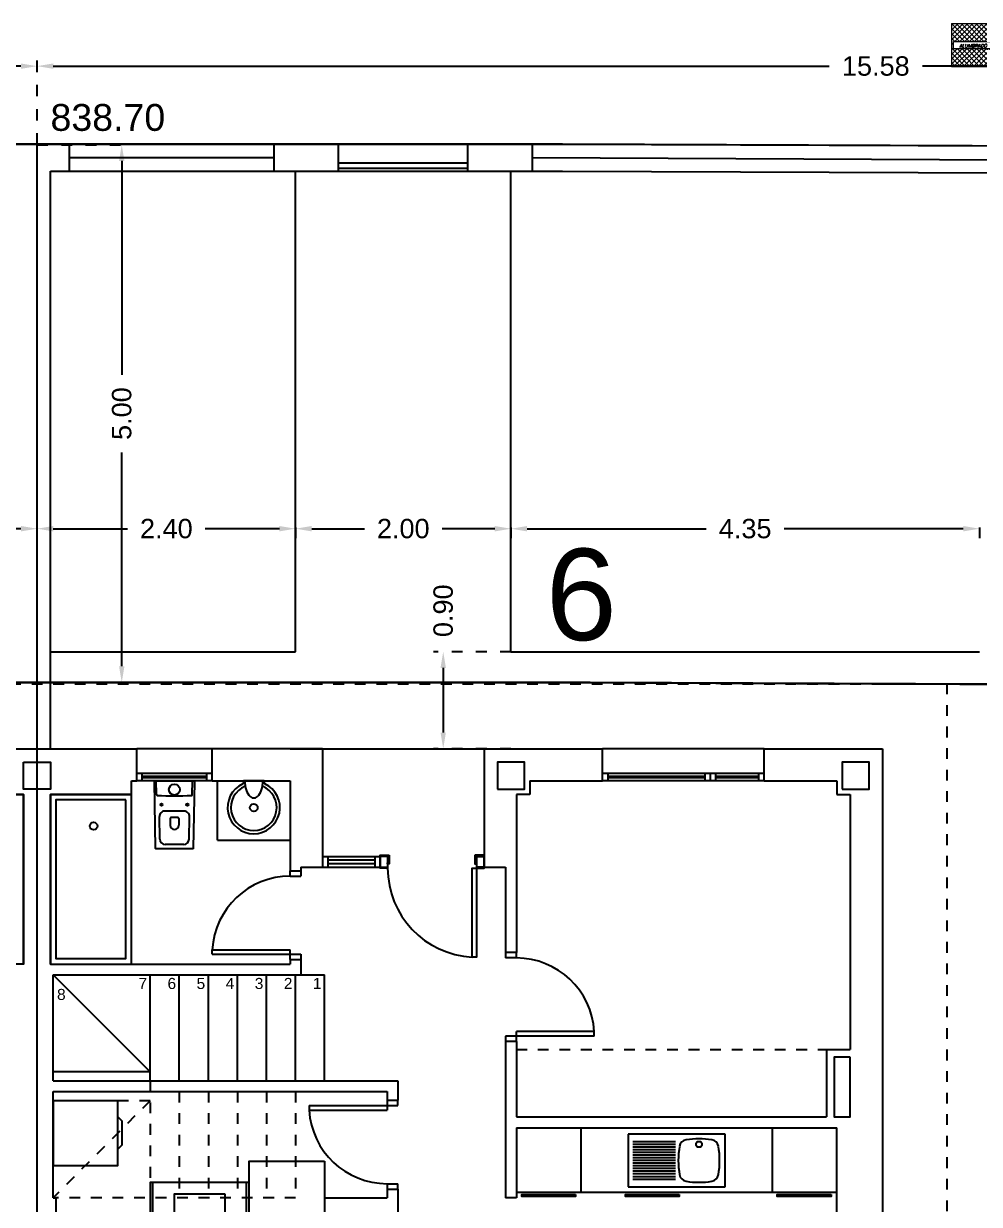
# Model space of a CAD drawing. Header units: millimetres. Extents: x 441061 to 442903, y 4515148 to 4515613.
# Drawn here: x 442499.26 to 442508.13, y 4515539.37 to 4515550.34 of the extents above; entities that cross this region are included whole.
import ezdxf
from ezdxf.enums import TextEntityAlignment as Align

# ---------------------------------------------------------------- set-up
doc = ezdxf.new("R2010")
doc.units = ezdxf.units.MM
doc.linetypes.add('PUNTOS2', pattern=[0.125, 0, -0.125])
doc.linetypes.add('RAYITAS', pattern=[0.375, 0.25, -0.125])
for name, color, linetype in [('01_cotas', 254, 'Continuous'), ('01_ejes', 10, 'Continuous'), ('01_implantación', 5, 'Continuous'), ('01_mono BAJA', 2, 'Continuous'), ('01_parcela', 7, 'Continuous'), ('01_proyección', 4, 'RAYITAS'), ('01_retranqueo', 250, 'Continuous'), ('01_textos', 7, 'Continuous'), ('01_urb interior', 4, 'Continuous')]:
    doc.layers.add(name, color=color, linetype=linetype)
doc.layers.add('01_muebles_B', color=254, linetype='Continuous', lineweight=5)
doc.styles.add('Estilo1', font='swissel.ttf')
doc.styles.add('NIEVES2', font='sanss___.ttf')
doc.styles.add('ROMANS', font='romans')
doc.dimstyles.new('DECIMAL-50', dxfattribs={"dimtxt": 0.08, "dimasz": 0.15, "dimexe": 0.09, "dimexo": 0, "dimgap": 0.09, "dimtad": 0, "dimzin": 0, "dimdsep": 46, "dimtxsty": 'ROMANS', "dimcen": 0.09, "dimclrt": 6, "dimadec": 0, "dimazin": 0, "dimtfac": 1.38, "dimtix": 1, "dimtofl": 0, "dimtmove": 2, "dimatfit": 3, "dimldrblk": 'OBLIQUE', "dimfxl": 1, "dimtolj": 1, "dimtzin": 0, "dimarcsym": 0})

# ---------------------------------------------------------------- blocks, each defined once
blk = doc.blocks.new('A$C6A825EFA')
at = {"layer": '01_mono BAJA', "color": 254}
for p, q in [((6.925, 12.5, 0), (8.775, 12.5, 0)), ((8.775, 12.2, 0), (8.775, 12.5, 0)), ((9.475, 12.5, 0), (8.775, 12.5, 0)), ((10.5, 12.5, 0), (9.475, 12.5, 0)), ((9.475, 12.2, 0), (9.475, 12.5, 0)), ((10.2, 12.5, 0), (10.5, 12.5, 0)), ((10.5, 12.5, 0), (10.5, 11.4, 0)), ((10.5, 12.5, 0), (12, 12.5, 0)), ((12, 12.5, 0), (13.1, 12.5, 0)), ((12, 12.5, 0), (12, 11.4, 0)), ((13.1, 12.2, 0), (13.1, 12.5, 0)), ((14.6, 12.5, 0), (13.1, 12.5, 0)), ((14.6, 12.5, 0), (15.7, 12.5, 0)), ((14.6, 12.2, 0), (14.6, 12.5, 0)), ((15.7, 12.5, 0), (15.7, 7.855, 0)), ((8.725, 12.075, 0), (8.725, 12.2, 0)), ((8.725, 12.2, 0), (8.775, 12.2, 0)), ((9.475, 12.27, 0), (8.775, 12.27, 0)), ((9.475, 12.2, 0), (8.775, 12.2, 0)), ((8.825, 12.2, 0), (8.825, 12.27, 0)), ((9.425, 12.242, 0), (8.825, 12.242, 0)), ((9.425, 12.228, 0), (8.825, 12.228, 0)), ((8.959, 12.073, 0), (8.957, 12.2, 0)), ((9.291, 12.073, 0), (9.293, 12.2, 0)), ((9.425, 12.2, 0), (9.425, 12.27, 0)), ((9.475, 12.2, 0), (10.2, 12.2, 0)), ((9.525, 11.65, 0), (9.525, 12.2, 0)), ((9.766, 12.198, 0), (9.767, 12.183, 0)), ((9.957, 12.2, 0), (9.768, 12.2, 0)), ((9.959, 12.198, 0), (9.958, 12.183, 0)), ((10.2, 12.2, 0), (10.2, 11.366, 0)), ((12.425, 12.2, 0), (13.1, 12.2, 0)), ((12.425, 12.2), (12.425, 12.075)), ((14.6, 12.27, 0), (13.1, 12.27, 0)), ((14.6, 12.2, 0), (13.1, 12.2, 0)), ((13.15, 12.27, 0), (13.15, 12.2, 0)), ((14.05, 12.242, 0), (13.15, 12.242, 0)), ((14.05, 12.228, 0), (13.15, 12.228, 0)), ((14.05, 12.27, 0), (14.05, 12.2, 0)), ((14.1, 12.27, 0), (14.1, 12.2, 0)), ((14.15, 12.27, 0), (14.15, 12.2, 0)), ((14.55, 12.242, 0), (14.15, 12.242, 0)), ((14.55, 12.228, 0), (14.15, 12.228, 0)), ((14.55, 12.27, 0), (14.55, 12.2, 0)), ((14.6, 12.2, 0), (15.275, 12.2, 0)), ((15.275, 12.2), (15.275, 12.075)), ((15.325, 12.2, 0), (15.325, 12.125, 0)), ((7.725, 12.075, 0), (6.975, 12.075, 0)), ((7.725, 10.5, 0), (7.725, 12.075, 0)), ((7.975, 10.5, 0), (7.975, 12.075, 0)), ((7.975, 12.075, 0), (8.725, 12.075, 0)), ((12.3, 12.075, 0), (12.3, 10.606, 0)), ((12.425, 12.075), (12.3, 12.075)), ((15.275, 12.075), (15.4, 12.075)), ((15.325, 12.125, 0), (15.4, 12.125, 0)), ((15.4, 12.075, 0), (15.4, 9.705, 0)), ((9.847, 12.043, 0), (9.878, 12.043, 0)), ((8.989, 11.659, 0), (8.985, 11.869, 0)), ((9.215, 11.92, 0), (9.035, 11.92, 0)), ((9.085, 11.85, 0), (9.085, 11.79, 0)), ((9.155, 11.86, 0), (9.095, 11.86, 0)), ((9.165, 11.85, 0), (9.165, 11.79, 0)), ((9.261, 11.659, 0), (9.265, 11.869, 0)), ((9.525, 11.65, 0), (10.2, 11.65, 0)), ((9.211, 11.61, 0), (9.039, 11.61, 0)), ((10.5, 11.5, 0), (11.035, 11.5, 0)), ((10.55, 11.5, 0), (10.55, 11.4, 0)), ((10.55, 11.467, 0), (10.985, 11.467, 0)), ((10.55, 11.433, 0), (10.985, 11.433, 0)), ((10.985, 11.5, 0), (10.985, 11.4, 0)), ((11.035, 11.5, 0), (11.035, 11.4, 0)), ((11.105, 11.43, 0), (11.105, 11.4, 0)), ((11.12, 11.5, 0), (11.12, 11.44, 0)), ((11.915, 11.5, 0), (11.915, 11.44, 0)), ((11.93, 11.43, 0), (11.93, 11.4, 0)), ((10.2, 11.366, 0), (10.3, 11.366, 0)), ((10.2, 11.316, 0), (10.2, 11.366, 0)), ((10.2, 11.316, 0), (10.3, 11.316, 0)), ((10.3, 11.4, 0), (10.5, 11.4, 0)), ((10.3, 11.4, 0), (10.3, 11.366, 0)), ((10.3, 11.366, 0), (10.3, 11.316, 0)), ((10.5, 11.4, 0), (11.035, 11.4, 0)), ((11.99, 11.4, 0), (11.93, 11.4, 0)), ((12, 11.4, 0), (12.2, 11.4, 0)), ((12.2, 11.4, 0), (12.2, 10.606, 0)), ((9.476, 10.591, 0), (9.476, 10.632, 0)), ((9.476, 10.632, 0), (10.2, 10.632, 0)), ((9.476, 10.591, 0), (10.3, 10.591, 0)), ((10.2, 10.541, 0), (10.2, 10.632, 0)), ((10.2, 10.541, 0), (10.2, 10.5, 0)), ((10.2, 10.541, 0), (10.3, 10.541, 0)), ((10.3, 10.591, 0), (10.3, 10.541, 0)), ((10.3, 10.541, 0), (10.3, 10.4, 0)), ((12.3, 10.606, 0), (12.2, 10.606, 0)), ((12.2, 10.606, 0), (12.2, 10.556, 0)), ((12.3, 10.556, 0), (12.2, 10.556, 0)), ((12.3, 10.556, 0), (12.3, 10.606, 0)), ((7.725, 10.5, 0), (5.5, 10.5, 0)), ((8.025, 10.5, 0), (10.2, 10.5, 0)), ((8, 10.4, 0), (10.3, 10.4, 0)), ((8, 9.415, 0), (8, 10.4, 0)), ((8.9, 9.5, 0), (8, 10.4, 0)), ((8.9, 9.415, 0), (8.9, 10.4, 0)), ((9.17, 9.415, 0), (9.17, 10.4, 0)), ((9.44, 9.415, 0), (9.44, 10.4, 0)), ((9.71, 9.415, 0), (9.71, 10.4, 0)), ((9.98, 9.415, 0), (9.98, 10.4, 0)), ((10.25, 9.415, 0), (10.25, 10.4, 0)), ((10.3, 10.4, 0), (10.52, 10.4, 0)), ((10.52, 9.415, 0), (10.52, 10.4, 0)), ((12.3, 9.781, 0), (12.3, 9.872, 0)), ((13.024, 9.872, 0), (12.3, 9.872, 0)), ((13.024, 9.831, 0), (13.024, 9.872, 0)), ((13.024, 9.831, 0), (12.2, 9.831, 0)), ((12.2, 9.831, 0), (12.2, 9.781, 0)), ((12.2, 9.781, 0), (12.2, 8.33, 0)), ((12.3, 9.781, 0), (12.2, 9.781, 0)), ((12.3, 9.781, 0), (12.3, 9.08, 0)), ((15.18, 9.705, 0), (15.18, 9.08, 0)), ((15.18, 9.705, 0), (15.4, 9.705, 0)), ((8.9, 9.5, 0), (8, 9.5, 0)), ((8, 9.415, 0), (11.2, 9.415, 0)), ((11.2, 9.415, 0), (11.2, 9.235, 0)), ((11.2, 9.415, 0), (11.2, 9.235, 0)), ((8, 8.33, 0), (8, 9.315, 0)), ((8, 9.315, 0), (11.1, 9.315, 0)), ((11.1, 9.315, 0), (11.1, 9.235, 0)), ((11.1, 9.315, 0), (11.1, 9.235, 0)), ((11.1, 9.235, 0), (11.2, 9.235, 0)), ((11.1, 9.235, 0), (11.1, 9.144, 0)), ((11.2, 9.185, 0), (11.2, 9.235, 0)), ((10.376, 9.185, 0), (10.376, 9.144, 0)), ((10.376, 9.185, 0), (11.2, 9.185, 0)), ((10.376, 9.144, 0), (11.1, 9.144, 0)), ((12.3, 9.08, 0), (15.18, 9.08, 0)), ((12.3, 8.98, 0), (15.275, 8.98, 0)), ((12.3, 8.98, 0), (12.3, 8.33, 0)), ((12.9, 8.98, 0), (12.9, 8.38, 0)), ((13.338, 8.92, 0), (13.338, 8.43, 0)), ((14.238, 8.92, 0), (13.338, 8.92, 0)), ((14.238, 8.43, 0), (14.238, 8.92, 0)), ((14.675, 8.98, 0), (14.675, 8.38, 0)), ((15.275, 7.855, 0), (15.275, 8.98, 0)), ((13.779, 8.85, 0), (13.383, 8.85, 0)), ((13.779, 8.825, 0), (13.383, 8.825, 0)), ((13.779, 8.8, 0), (13.383, 8.8, 0)), ((13.779, 8.775, 0), (13.383, 8.775, 0)), ((13.779, 8.75, 0), (13.383, 8.75, 0)), ((13.779, 8.725, 0), (13.383, 8.725, 0)), ((13.779, 8.7, 0), (13.383, 8.7, 0)), ((13.779, 8.675, 0), (13.383, 8.675, 0)), ((13.779, 8.65, 0), (13.383, 8.65, 0)), ((13.779, 8.625, 0), (13.383, 8.625, 0)), ((13.779, 8.6, 0), (13.383, 8.6, 0)), ((13.779, 8.575, 0), (13.383, 8.575, 0)), ((8.925, 7.995, 0), (8.925, 8.47, 0)), ((9.795, 7.995, 0), (9.795, 8.47, 0)), ((11.1, 8.46, 0), (11.1, 8.41, 0)), ((11.1, 8.46, 0), (11.2, 8.46, 0)), ((11.2, 8.41, 0), (11.2, 8.46, 0)), ((13.779, 8.55, 0), (13.383, 8.55, 0)), ((13.779, 8.525, 0), (13.383, 8.525, 0)), ((13.779, 8.5, 0), (13.383, 8.5, 0)), ((11.1, 8.41, 0), (11.1, 8.33, 0)), ((11.1, 8.41, 0), (11.2, 8.41, 0)), ((11.2, 8.41, 0), (11.2, 7.87, 0)), ((12.3, 8.38, 0), (15.275, 8.38, 0)), ((13.338, 8.43, 0), (14.238, 8.43, 0)), ((8, 8.33, 0), (8.025, 8.33, 0)), ((8, 8.33, 0), (8.025, 8.33, 0)), ((8.025, 8.33, 0), (8.025, 7.97, 0)), ((10.52, 8.33, 0), (11.1, 8.33, 0)), ((10.52, 8.33, 0), (10.52, 7.97, 0)), ((12.3, 8.33, 0), (12.2, 8.33, 0))]:
    blk.add_line(p, q, dxfattribs=at)
for points in [[(7.725, 12.375), (7.975, 12.375), (7.975, 12.125), (7.725, 12.125), (7.725, 12.375)], [(12.125, 12.125), (12.375, 12.125), (12.375, 12.375), (12.125, 12.375), (12.125, 12.125)], [(15.325, 12.125), (15.575, 12.125), (15.575, 12.375), (15.325, 12.375), (15.325, 12.125)]]:
    blk.add_lwpolyline(points, close=True, dxfattribs=at)
at = {"layer": '01_mono BAJA', "color": 254, "elevation": 0, "flags": 128}
blk.add_lwpolyline([(9.306, 12.2, -0.414214), (9.31, 12.196), (9.31, 12.195), (9.3, 11.574, -0.436396), (9.296, 11.57), (8.954, 11.57, -0.436396), (8.95, 11.574), (8.94, 12.195), (8.94, 12.196, -0.414214), (8.944, 12.2)], format="xyb", close=True, dxfattribs=at)
at = {"layer": '01_mono BAJA', "color": 254, "elevation": 0}
for points in [[(6.975, 12.075), (7.725, 12.075), (7.725, 10.5), (6.975, 10.5)], [(8.725, 12.075), (7.975, 12.075), (7.975, 10.5), (8.725, 10.5)], [(8.675, 12.025), (8.025, 12.025), (8.025, 10.55), (8.675, 10.55)], [(11.12, 11.51), (11.12, 11.5), (11.035, 11.5), (11.035, 11.51)], [(11.12, 11.44), (11.12, 11.43), (11.105, 11.43), (11.105, 11.44)], [(11.915, 11.51), (11.915, 11.5), (12, 11.5), (12, 11.51)], [(11.915, 11.44), (11.915, 11.43), (11.93, 11.43), (11.93, 11.44)], [(11.93, 11.4), (12, 11.4), (12, 11.5), (11.93, 11.5)], [(11.105, 11.4), (11.105, 11.39), (11.035, 11.39), (11.035, 11.4)], [(11.93, 11.39), (11.93, 10.565), (11.89, 10.565), (11.89, 11.39)], [(11.93, 11.4), (11.93, 11.39), (12, 11.39), (12, 11.4)], [(15.4, 9.635), (15.25, 9.635), (15.25, 9.08), (15.4, 9.08)], [(8.6, 9.23), (8, 9.23), (8, 8.63), (8.6, 8.63)], [(10.52, 8.67), (10.52, 7.97), (9.82, 7.97), (9.82, 8.67)], [(9.82, 8.47), (8.9, 8.47), (8.9, 7.97), (9.82, 7.97)], [(9.596, 8.363), (9.124, 8.363), (9.124, 8.077), (9.596, 8.077)], [(12.85, 8.36), (12.85, 8.34), (12.35, 8.34), (12.35, 8.36)], [(13.813, 8.36), (13.813, 8.34), (13.313, 8.34), (13.313, 8.36)], [(15.222, 8.36), (15.222, 8.34), (14.722, 8.34), (14.722, 8.36)]]:
    blk.add_lwpolyline(points, close=True, dxfattribs=at)
for points in [[(11.035, 11.4), (11.035, 11.5)], [(11.105, 11.5), (11.105, 11.4)], [(8.6, 8.78), (8.64, 8.82), (8.64, 9.04), (8.6, 9.08)]]:
    blk.add_lwpolyline(points, dxfattribs=at)
at = {"layer": '01_mono BAJA', "color": 254}
for centre, radius in [((9.125, 12.12, 0), 0.051), ((9.005, 11.98, 0), 0.01), ((9.245, 11.98, 0), 0.01), ((9.862, 11.953, 0), 0.036), ((8.375, 11.781, 0), 0.035), ((13.996, 8.825, 0), 0.0275)]:
    blk.add_circle(centre, radius, dxfattribs=at)
for centre, radius, start, end in [((9.862, 11.953, 0), 0.243, 114.8749, 65.1251), ((9.754, 12.184, 0), 0.0128, 300.5291, 356.214), ((9.768, 12.197, 0), 0.0027, 90, 173.3159), ((10.058, 12.197, 0), 0.279, 179.383, 196.8165), ((9.667, 12.197, 0), 0.279, 343.1835, 0.617), ((9.957, 12.197, 0), 0.0027, 6.6841, 90), ((9.971, 12.184, 0), 0.0128, 183.786, 239.4709), ((8.966, 12.073, 0), 0.007, 180.924, 266.9359), ((9.125, 15.044, 0), 2.982, 266.9359, 273.0641), ((9.284, 12.073, 0), 0.007, 273.0641, 359.076), ((9.862, 11.953, 0), 0.213, 111.9436, 67.9344), ((9.928, 12.158, 0), 0.143, 196.8165, 225.6956), ((9.797, 12.158, 0), 0.143, 314.3044, 343.1835), ((9.863, 12.091, 0), 0.0498, 225.6956, 252.0468), ((9.863, 12.091, 0), 0.0498, 287.4096, 314.3044), ((9.035, 11.87, 0), 0.05, 90, 180.924), ((9.095, 11.85, 0), 0.01, 90, 180), ((9.155, 11.85, 0), 0.01, 0, 90), ((9.215, 11.87, 0), 0.05, 359.076, 90), ((9.125, 11.79, 0), 0.04, 180, 0), ((9.039, 11.66, 0), 0.05, 180.924, 270), ((9.211, 11.66, 0), 0.05, 270, 359.076), ((10.2, 10.591, 0), 0.725, 90, 176.7242), ((11.932, 11.391, 0), 0.827, 180.0495, 267.1144), ((12.3, 9.831, 0), 0.725, 3.2758, 90), ((11.1, 9.185, 0), 0.725, 183.2758, 270), ((14.554, 8.675, 0), 0.75, 169.8852, 190.1148), ((13.889, 8.794, 0), 0.075, 99.0787, 169.8852), ((13.996, 8.127, 0), 0.75, 80.9213, 99.0787), ((14.102, 8.794, 0), 0.075, 10.1148, 80.9213), ((13.438, 8.675, 0), 0.75, 349.8852, 10.1148), ((13.889, 8.557, 0), 0.075, 190.1148, 260.9213), ((13.996, 9.223, 0), 0.75, 260.9213, 279.0787), ((14.102, 8.557, 0), 0.075, 279.0787, 349.8852)]:
    blk.add_arc(centre, radius, start, end, dxfattribs=at)
at = {"layer": '01_proyección', "color": 120, "ltscale": 0.25}
for p, q in [((12.3, 9.705, 0), (15.18, 9.705, 0)), ((8.9, 9.415, 0), (8.9, 8.33, 0)), ((8.9, 9.23, 0), (8, 9.23, 0)), ((8.9, 9.23, 0), (8, 8.33, 0)), ((9.17, 9.315, 0), (9.17, 8.33, 0)), ((9.44, 9.315, 0), (9.44, 8.33, 0)), ((9.71, 9.315, 0), (9.71, 8.33, 0)), ((9.98, 9.315, 0), (9.98, 8.33, 0)), ((10.25, 9.315, 0), (10.25, 8.33, 0)), ((10.25, 8.33, 0), (8.025, 8.33, 0))]:
    blk.add_line(p, q, dxfattribs=at)
at = {"layer": '01_proyección', "color": 120, "ltscale": 0.25, "elevation": 0}
blk.add_lwpolyline([(15.7, 7.405), (16.3, 7.405), (16.3, 13.1), (-0.6, 13.1), (-0.6, 7.405), (0, 7.405)], dxfattribs=at)
at = {"layer": '01_mono BAJA', "color": 254, "style": 'NIEVES2'}
for s, p in [('7', (8.831, 10.268, 0)), ('6', (9.101, 10.268, 0)), ('5', (9.371, 10.268, 0)), ('4', (9.641, 10.268, 0)), ('3', (9.911, 10.268, 0)), ('2', (10.181, 10.268, 0)), ('1', (10.451, 10.268, 0)), ('8', (8.075, 10.166, 0))]:
    blk.add_text(s, height=0.103, rotation=0, dxfattribs=at).set_placement(p, align=Align.CENTER)
blk = doc.blocks.new('AL')
h = blk.add_hatch()
h.set_pattern_fill('ANSI37', color=256, scale=0.01)
h.set_pattern_definition([(45.00000001175, (-280056.487906, -4524533.842966), (-0.02245064030728, 0.02245064029807), []), (135.00000001175, (-280056.487906, -4524533.842966), (-0.02245064029807, -0.02245064030728), [])])
h.paths.add_polyline_path([(0.2, 0.2), (-0.2, 0.2), (-0.035, 0.035), (0.182, 0.035), (0.182, -0.035), (0.035, -0.035), (0.2, -0.2)], flags=17)
h.paths.add_polyline_path([(0.035, -0.035), (-0.182, -0.035), (-0.182, 0.035), (-0.035, 0.035), (-0.2, 0.2), (-0.2, -0.2), (0.2, -0.2)], flags=17)
for points in [[(-0.2, 0.2), (0.2, 0.2)], [(-0.2, 0.2), (-0.2, -0.2)], [(0.2, 0.2), (0.2, -0.2)], [(-0.2, -0.2), (0.2, -0.2)]]:
    blk.add_lwpolyline(points)
blk.add_lwpolyline([(0.182, -0.035), (-0.182, -0.035), (-0.182, 0.035), (0.182, 0.035)], close=True)
at = {"style": 'ROMANS', "oblique": 15, "width": 1.035276}
blk.add_text('ALUMBRADO', height=0.0315, dxfattribs=at).set_placement((0, -0.022), align=Align.CENTER)
blk = doc.blocks.new('*D180')
at = {"layer": '01_cotas', "color": 0, "linetype": 'PUNTOS2', "lineweight": -2, "transparency": 16777216}
for p, q in [((442481.101, 4515549.211), (442481.1, 4515550.026)), ((442499.385, 4515549.22), (442499.384, 4515550.034))]:
    blk.add_line(p, q, dxfattribs=at)
at = {"layer": '01_cotas', "color": 0, "lineweight": -2, "transparency": 16777216}
for p, q in [((442499.234, 4515549.944), (442490.677, 4515549.94)), ((442481.25, 4515549.936), (442489.808, 4515549.94))]:
    blk.add_line(p, q, dxfattribs=at)
at = {"layer": '01_cotas', "color": 0, "transparency": 16777216}
for points in [[(442481.25, 4515549.961), (442481.25, 4515549.911), (442481.1, 4515549.936)], [(442499.234, 4515549.969), (442499.234, 4515549.919), (442499.384, 4515549.944)]]:
    blk.add_solid(points, dxfattribs=at)
at = {"layer": '01_cotas', "color": 7, "transparency": 16777216, "insert": (442490.242, 4515549.94), "char_height": 0.18, "attachment_point": 5, "rotation": 0.0263, "style": 'Estilo1'}
blk.add_mtext('\\A1;18.28', dxfattribs=at)
blk = doc.blocks.new('*D181')
at = {"layer": '01_cotas', "color": 0, "linetype": 'PUNTOS2', "lineweight": -2, "transparency": 16777216}
for p, q in [((442499.385, 4515549.214), (442499.385, 4515550.034)), ((442514.962, 4515549.222), (442514.962, 4515550.034))]:
    blk.add_line(p, q, dxfattribs=at)
at = {"layer": '01_cotas', "color": 0, "lineweight": -2, "transparency": 16777216}
for p, q in [((442499.535, 4515549.944), (442506.739, 4515549.944)), ((442514.812, 4515549.944), (442507.608, 4515549.944))]:
    blk.add_line(p, q, dxfattribs=at)
at = {"layer": '01_cotas', "color": 0, "transparency": 16777216}
for points in [[(442499.535, 4515549.969), (442499.535, 4515549.919), (442499.385, 4515549.944)], [(442514.812, 4515549.969), (442514.812, 4515549.919), (442514.962, 4515549.944)]]:
    blk.add_solid(points, dxfattribs=at)
at = {"layer": '01_cotas', "color": 7, "transparency": 16777216, "insert": (442507.173, 4515549.944), "char_height": 0.18, "attachment_point": 5, "style": 'Estilo1'}
blk.add_mtext('\\A1;15.58', dxfattribs=at)
blk = doc.blocks.new('*D184')
at = {"layer": '01_cotas', "color": 0, "linetype": 'PUNTOS2', "lineweight": -2, "transparency": 16777216}
for p, q in [((442499.385, 4515549.214), (442500.261, 4515549.214)), ((442499.385, 4515544.22), (442500.261, 4515544.22))]:
    blk.add_line(p, q, dxfattribs=at)
at = {"layer": '01_cotas', "color": 0, "lineweight": -2, "transparency": 16777216}
for p, q in [((442500.171, 4515549.064), (442500.171, 4515547.077)), ((442500.171, 4515544.37), (442500.171, 4515546.357))]:
    blk.add_line(p, q, dxfattribs=at)
at = {"layer": '01_cotas', "color": 0, "transparency": 16777216}
for points in [[(442500.146, 4515549.064), (442500.196, 4515549.064), (442500.171, 4515549.214)], [(442500.146, 4515544.37), (442500.196, 4515544.37), (442500.171, 4515544.22)]]:
    blk.add_solid(points, dxfattribs=at)
at = {"layer": '01_cotas', "color": 7, "transparency": 16777216, "insert": (442500.171, 4515546.717), "char_height": 0.18, "attachment_point": 5, "rotation": 90, "style": 'Estilo1'}
blk.add_mtext('\\A1;5.00', dxfattribs=at)
blk = doc.blocks.new('*D185')
at = {"layer": '01_cotas', "color": 0, "linetype": 'PUNTOS2', "lineweight": -2, "transparency": 16777216}
for p, q in [((442499.385, 4515549.22), (442498.6, 4515549.22)), ((442499.385, 4515529.206), (442498.6, 4515529.206))]:
    blk.add_line(p, q, dxfattribs=at)
at = {"layer": '01_cotas', "color": 0, "lineweight": -2, "transparency": 16777216}
for p, q in [((442498.69, 4515549.07), (442498.69, 4515538.825)), ((442498.69, 4515529.356), (442498.69, 4515537.996))]:
    blk.add_line(p, q, dxfattribs=at)
at = {"layer": '01_cotas', "color": 0, "transparency": 16777216}
for points in [[(442498.665, 4515549.07), (442498.715, 4515549.07), (442498.69, 4515549.22)], [(442498.665, 4515529.356), (442498.715, 4515529.356), (442498.69, 4515529.206)]]:
    blk.add_solid(points, dxfattribs=at)
at = {"layer": '01_cotas', "color": 7, "transparency": 16777216, "insert": (442498.69, 4515538.41), "char_height": 0.18, "attachment_point": 5, "rotation": 90, "style": 'Estilo1'}
blk.add_mtext('\\A1;20.01', dxfattribs=at)
blk = doc.blocks.new('*D209')
at = {"layer": '01_cotas', "color": 0, "linetype": 'PUNTOS2', "lineweight": -2, "transparency": 16777216}
for p, q in [((442503.785, 4515544.505), (442503.066, 4515544.505)), ((442503.785, 4515543.605), (442503.066, 4515543.605))]:
    blk.add_line(p, q, dxfattribs=at)
at = {"layer": '01_cotas', "color": 0, "lineweight": -2, "transparency": 16777216}
blk.add_line((442503.156, 4515544.355), (442503.156, 4515543.755), dxfattribs=at)
at = {"layer": '01_cotas', "color": 0, "transparency": 16777216}
for points in [[(442503.131, 4515544.355), (442503.181, 4515544.355), (442503.156, 4515544.505)], [(442503.131, 4515543.755), (442503.181, 4515543.755), (442503.156, 4515543.605)]]:
    blk.add_solid(points, dxfattribs=at)
at = {"layer": '01_cotas', "color": 7, "transparency": 16777216, "insert": (442503.156, 4515544.886), "char_height": 0.18, "attachment_point": 5, "rotation": 90, "style": 'Estilo1'}
blk.add_mtext('\\A1;0.90', dxfattribs=at)
blk = doc.blocks.new('*D193')
at = {"layer": '01_cotas', "color": 0, "linetype": 'PUNTOS2', "lineweight": -2, "transparency": 16777216}
for p, q in [((442496.985, 4515545.648), (442496.985, 4515545.738)), ((442499.385, 4515545.648), (442499.385, 4515545.738))]:
    blk.add_line(p, q, dxfattribs=at)
at = {"layer": '01_cotas', "color": 0, "lineweight": -2, "transparency": 16777216}
for p, q in [((442497.135, 4515545.648), (442497.825, 4515545.648)), ((442499.235, 4515545.648), (442498.545, 4515545.648))]:
    blk.add_line(p, q, dxfattribs=at)
at = {"layer": '01_cotas', "color": 0, "transparency": 16777216}
for points in [[(442497.135, 4515545.673), (442497.135, 4515545.623), (442496.985, 4515545.648)], [(442499.235, 4515545.673), (442499.235, 4515545.623), (442499.385, 4515545.648)]]:
    blk.add_solid(points, dxfattribs=at)
at = {"layer": '01_cotas', "color": 7, "transparency": 16777216, "insert": (442498.185, 4515545.648), "char_height": 0.18, "attachment_point": 5, "style": 'Estilo1'}
blk.add_mtext('\\A1;2.40', dxfattribs=at)
blk = doc.blocks.new('*D194')
at = {"layer": '01_cotas', "color": 0, "linetype": 'PUNTOS2', "lineweight": -2, "transparency": 16777216}
for p, q in [((442501.785, 4515545.659), (442501.785, 4515545.558)), ((442503.785, 4515545.659), (442503.785, 4515545.558))]:
    blk.add_line(p, q, dxfattribs=at)
at = {"layer": '01_cotas', "color": 0, "lineweight": -2, "transparency": 16777216}
for p, q in [((442501.935, 4515545.648), (442502.425, 4515545.648)), ((442503.635, 4515545.648), (442503.145, 4515545.648))]:
    blk.add_line(p, q, dxfattribs=at)
at = {"layer": '01_cotas', "color": 0, "transparency": 16777216}
for points in [[(442501.935, 4515545.673), (442501.935, 4515545.623), (442501.785, 4515545.648)], [(442503.635, 4515545.673), (442503.635, 4515545.623), (442503.785, 4515545.648)]]:
    blk.add_solid(points, dxfattribs=at)
at = {"layer": '01_cotas', "color": 7, "transparency": 16777216, "insert": (442502.785, 4515545.648), "char_height": 0.18, "attachment_point": 5, "style": 'Estilo1'}
blk.add_mtext('\\A1;2.00', dxfattribs=at)
blk = doc.blocks.new('*D195')
at = {"layer": '01_cotas', "color": 0, "linetype": 'PUNTOS2', "lineweight": -2, "transparency": 16777216}
for p, q in [((442499.385, 4515545.648), (442499.385, 4515545.738)), ((442501.785, 4515545.648), (442501.785, 4515545.738))]:
    blk.add_line(p, q, dxfattribs=at)
at = {"layer": '01_cotas', "color": 0, "lineweight": -2, "transparency": 16777216}
for p, q in [((442499.535, 4515545.648), (442500.225, 4515545.648)), ((442501.635, 4515545.648), (442500.945, 4515545.648))]:
    blk.add_line(p, q, dxfattribs=at)
at = {"layer": '01_cotas', "color": 0, "transparency": 16777216}
for points in [[(442499.535, 4515545.673), (442499.535, 4515545.623), (442499.385, 4515545.648)], [(442501.635, 4515545.673), (442501.635, 4515545.623), (442501.785, 4515545.648)]]:
    blk.add_solid(points, dxfattribs=at)
at = {"layer": '01_cotas', "color": 7, "transparency": 16777216, "insert": (442500.585, 4515545.648), "char_height": 0.18, "attachment_point": 5, "style": 'Estilo1'}
blk.add_mtext('\\A1;2.40', dxfattribs=at)
blk = doc.blocks.new('*D197')
at = {"layer": '01_cotas', "color": 0, "linetype": 'PUNTOS2', "lineweight": -2, "transparency": 16777216}
for p, q in [((442503.785, 4515545.659), (442503.785, 4515545.558)), ((442508.135, 4515545.659), (442508.135, 4515545.558))]:
    blk.add_line(p, q, dxfattribs=at)
at = {"layer": '01_cotas', "color": 0, "lineweight": -2, "transparency": 16777216}
for p, q in [((442503.935, 4515545.648), (442505.598, 4515545.648)), ((442507.985, 4515545.648), (442506.321, 4515545.648))]:
    blk.add_line(p, q, dxfattribs=at)
at = {"layer": '01_cotas', "color": 0, "transparency": 16777216}
for points in [[(442503.935, 4515545.673), (442503.935, 4515545.623), (442503.785, 4515545.648)], [(442507.985, 4515545.673), (442507.985, 4515545.623), (442508.135, 4515545.648)]]:
    blk.add_solid(points, dxfattribs=at)
at = {"layer": '01_cotas', "color": 7, "transparency": 16777216, "insert": (442505.96, 4515545.648), "char_height": 0.18, "attachment_point": 5, "rotation": 0, "style": 'Estilo1'}
blk.add_mtext('\\A1;4.35', dxfattribs=at)

msp = doc.modelspace()

# ---------------------------------------------------------------- linework, layer by layer
at = {"layer": '01_ejes', "color": 10, "ltscale": 0.25}
msp.add_line((442499.385, 4515529.206, 0), (442499.385, 4515549.22, 0), dxfattribs=at)
at = {"layer": '01_implantación', "linetype": 'Continuous'}
for p, q in [((442492.665, 4515549.22, 0), (442499.385, 4515549.22, 0)), ((442499.385, 4515549.22, 0), (442504.264, 4515549.22, 0)), ((442499.685, 4515548.97, 0), (442499.685, 4515549.22, 0)), ((442501.585, 4515548.97, 0), (442501.585, 4515549.22, 0)), ((442502.185, 4515548.97, 0), (442502.185, 4515549.22, 0)), ((442503.385, 4515548.97, 0), (442503.385, 4515549.22, 0)), ((442503.985, 4515548.97, 0), (442503.985, 4515549.22, 0)), ((442504.264, 4515549.22, 0), (442510.352, 4515549.195, 0)), ((442499.51, 4515543.605, 0), (442499.51, 4515548.97, 0)), ((442499.51, 4515548.97, 0), (442504.264, 4515548.97, 0)), ((442504.264, 4515548.97, 0), (442510.352, 4515548.945, 0))]:
    msp.add_line(p, q, dxfattribs=at)
at = {"layer": '01_parcela', "linetype": 'Continuous', "elevation": 0}
msp.add_lwpolyline([(442517.363, 4515549.237), (442514.514, 4515549.219), (442510.352, 4515549.195), (442504.264, 4515549.22), (442492.665, 4515549.22), (442486.467, 4515549.21), (442482.344, 4515549.216), (442480.596, 4515549.209)], dxfattribs=at)
at = {"layer": '01_retranqueo', "color": 170, "const_width": 0.02, "elevation": 0}
msp.add_lwpolyline([(442511.993, 4515544.205), (442510.356, 4515544.195), (442504.255, 4515544.22), (442492.669, 4515544.22), (442486.467, 4515544.21), (442485.522, 4515544.212)], dxfattribs=at)
at = {"layer": '01_urb interior'}
for p, q in [((442499.685, 4515549.095, 0), (442501.585, 4515549.095, 0)), ((442503.985, 4515549.095, 0), (442510.162, 4515549.067, 0))]:
    msp.add_line(p, q, dxfattribs=at)
at = {"layer": '01_urb interior', "color": 2}
for p, q in [((442501.785, 4515544.505, 0), (442501.785, 4515548.97, 0)), ((442502.185, 4515549.045, 0), (442503.385, 4515549.045, 0)), ((442502.185, 4515548.995, 0), (442503.385, 4515548.995, 0)), ((442503.785, 4515544.505, 0), (442503.785, 4515548.97, 0)), ((442499.51, 4515544.505, 0), (442501.785, 4515544.505, 0)), ((442503.785, 4515544.505, 0), (442508.135, 4515544.505, 0))]:
    msp.add_line(p, q, dxfattribs=at)

# ---------------------------------------------------------------- block references
at = {"layer": '01_mono BAJA', "rotation": 1.084753300495116e-08}
msp.add_blockref('A$C6A825EFA', (442491.535, 4515531.105), dxfattribs=at)
at = {"layer": '01_muebles_B', "rotation": 359.8745758613996}
msp.add_blockref('AL', (442508.076, 4515550.139, 0), dxfattribs=at)

# ---------------------------------------------------------------- texts
at = {"layer": '01_textos', "color": 5, "ltscale": 0.01, "style": 'NIEVES2'}
msp.add_text('838.70', height=0.2494, dxfattribs=at).set_placement((442500.042, 4515549.343, 0), align=Align.CENTER)
at = {"layer": '01_textos', "color": 7, "style": 'Estilo1'}
msp.add_text('6', height=0.849, rotation=0.4943, dxfattribs=at).set_placement((442504.441, 4515544.613, 0), align=Align.CENTER)

# ---------------------------------------------------------------- dimensions: what is measured, and where the dimension line sits
at = {"layer": '01_cotas', "color": 251}
dim = msp.add_aligned_dim(p1=(442499.385, 4515549.22, 0), p2=(442481.101, 4515549.211, 0), distance=-0.725, dimstyle='DECIMAL-50', override={"dimtxt": 0.18, "dimtxsty": 'Estilo1', "dimsah": 1, "dimclrt": 7, "dimfxl": 0.09, "dimarcsym": 2}, dxfattribs=at)
dim.commit()
dim.dimension.update_dxf_attribs({"geometry": '*D180', "text_midpoint": (442490.242, 4515549.94)})
for base, p1, p2, picture, middle in [((442499.385, 4515549.944), (442514.962, 4515549.222, 0), (442499.385, 4515549.214), '*D181', (442507.173, 4515549.944)), ((442499.385, 4515545.648, 837.551), (442496.985, 4515545.648, 837.551), (442499.385, 4515545.648, 837.551), '*D193', (442498.185, 4515545.648, 837.551))]:
    dim = msp.add_linear_dim(base=base, p1=p1, p2=p2, dimstyle='DECIMAL-50', override={"dimtxt": 0.18, "dimtxsty": 'Estilo1', "dimsah": 1, "dimclrt": 7, "dimfxl": 0.09, "dimarcsym": 2}, dxfattribs=at)
    dim.commit()
    dim.dimension.update_dxf_attribs({"geometry": picture, "text_midpoint": middle})
for base, p1, p2, picture, middle in [((442498.69, 4515529.206), (442499.385, 4515549.22), (442499.385, 4515529.206, 0), '*D185', (442498.69, 4515538.41)), ((442503.156, 4515543.605), (442503.785, 4515544.505, 0), (442503.785, 4515543.605, 0), '*D209', (442503.156, 4515544.886))]:
    dim = msp.add_linear_dim(base=base, p1=p1, p2=p2, angle=90, dimstyle='DECIMAL-50', override={"dimtxt": 0.18, "dimtxsty": 'Estilo1', "dimsah": 1, "dimclrt": 7, "dimfxl": 0.09, "dimarcsym": 2}, dxfattribs=at)
    dim.commit()
    dim.dimension.update_dxf_attribs({"geometry": picture, "text_midpoint": middle, "dimtype": 160})
dim = msp.add_aligned_dim(p1=(442499.385, 4515544.22, 0), p2=(442499.385, 4515549.214), distance=-0.786, text='5.00', dimstyle='DECIMAL-50', override={"dimtxt": 0.18, "dimtxsty": 'Estilo1', "dimsah": 1, "dimclrt": 7, "dimfxl": 0.09, "dimarcsym": 2}, dxfattribs=at)
dim.commit()
dim.dimension.update_dxf_attribs({"geometry": '*D184', "text_midpoint": (442500.171, 4515546.717)})
for base, p1, p2, picture, middle in [((442499.385, 4515545.648, 837.551), (442501.785, 4515545.648, 837.551), (442499.385, 4515545.648, 837.551), '*D195', (442500.585, 4515545.648, 837.551)), ((442501.785, 4515545.648, 837.551), (442503.785, 4515545.659, 837.551), (442501.785, 4515545.659, 837.551), '*D194', (442502.785, 4515545.648, 837.551)), ((442508.135, 4515545.648, 837.551), (442503.785, 4515545.659, 837.551), (442508.135, 4515545.659, 837.551), '*D197', (442505.96, 4515545.648, 837.551))]:
    dim = msp.add_linear_dim(base=base, p1=p1, p2=p2, angle=180, dimstyle='DECIMAL-50', override={"dimtxt": 0.18, "dimtxsty": 'Estilo1', "dimsah": 1, "dimclrt": 7, "dimfxl": 0.09, "dimarcsym": 2}, dxfattribs=at)
    dim.commit()
    dim.dimension.update_dxf_attribs({"geometry": picture, "text_midpoint": middle})

doc.saveas('drawing.dxf')
